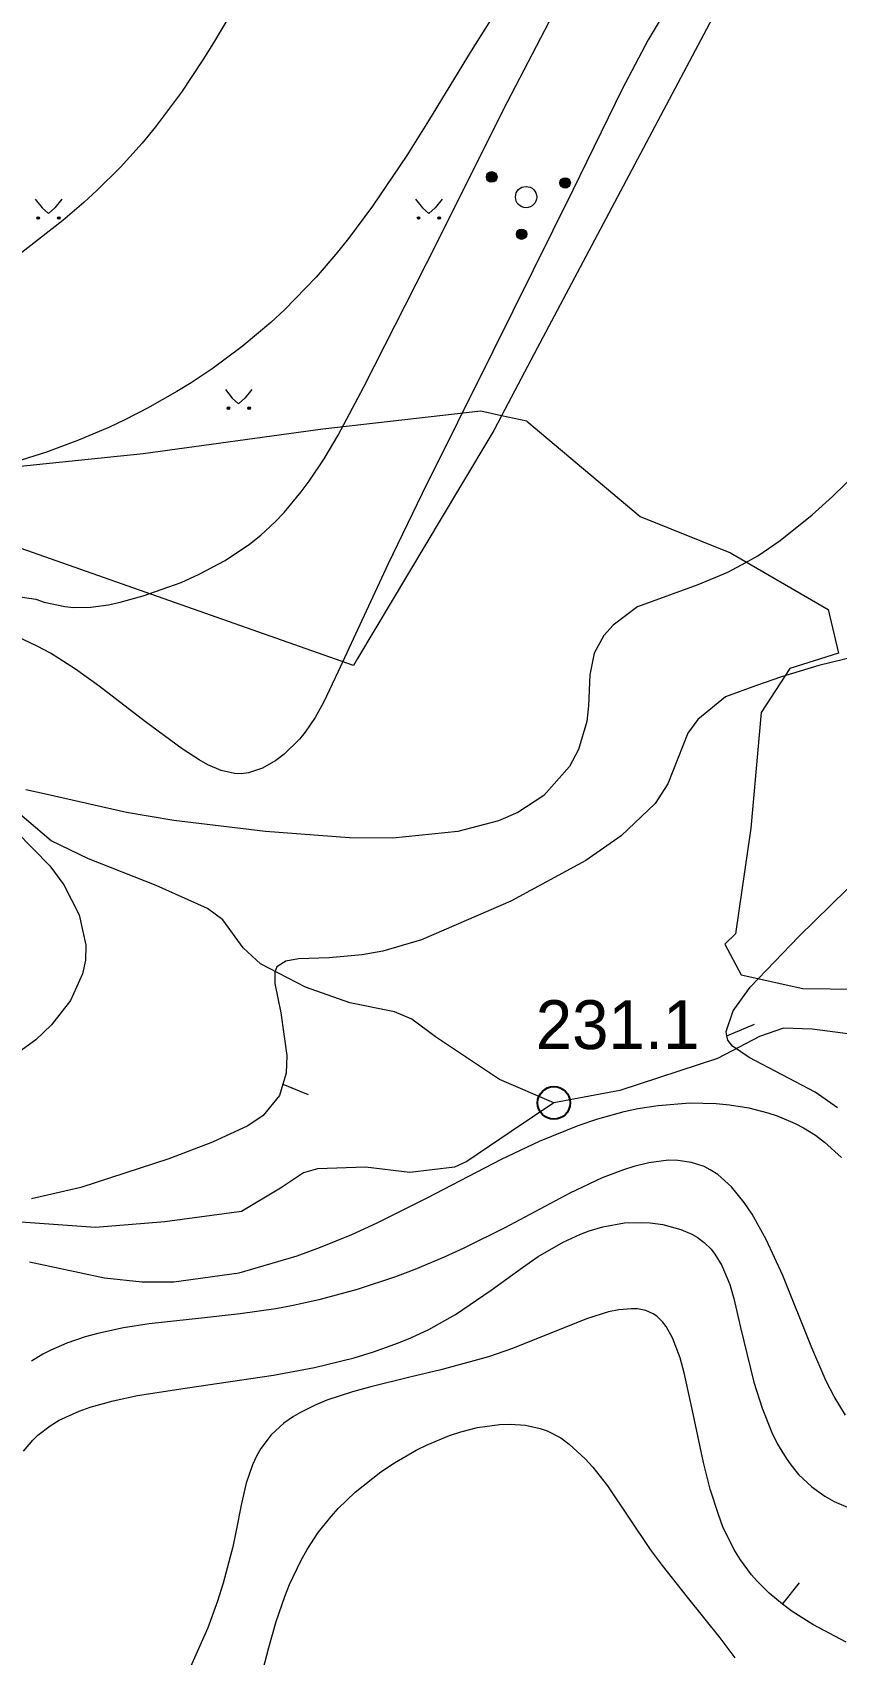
# Model space of a CAD drawing. Extents: x 1000 to 4000, y -5000 to -1000.
# Drawn here: x 1152.7 to 1211.9, y -4935.9 to -4816.6 of the extents above; entities that cross this region are included whole.
import ezdxf

# ---------------------------------------------------------------- set-up
doc = ezdxf.new("R2010")
doc.units = 0
doc.header["$MEASUREMENT"] = 0
for name, color, linetype in [('30', 7, 'CONTINUOUS'), ('СЛОЙ_11', 7, 'CONTINUOUS'), ('СЛОЙ_30', 7, 'CONTINUOUS'), ('СЛОЙ_34', 7, 'CONTINUOUS'), ('СЛОЙ_40', 7, 'CONTINUOUS'), ('СЛОЙ_41', 7, 'CONTINUOUS'), ('СЛОЙ_50', 7, 'CONTINUOUS')]:
    doc.layers.add(name, color=color, linetype=linetype)
doc.styles.add('STYLE-CHAR_FAST_FONT', font='CHAR_FAST_FONT.shx')

# ---------------------------------------------------------------- blocks, each defined once
blk = doc.blocks.new('*U100')
at = {"layer": 'СЛОЙ_41', "color": 3, "linetype": 'Continuous'}
for points in [[(-2.92, 1.42), (-2.93, 1.47), (-2.92, 1.54)], [(-2.9, 1.34), (-2.92, 1.56), (-2.9, 1.62)], [(-2.92, 1.39), (-2.92, 1.54), (-2.92, 1.56)], [(-2.92, 1.39), (-2.92, 1.56), (-2.9, 1.34)], [(-2.92, 1.42), (-2.92, 1.54), (-2.92, 1.39)], [(-2.89, 1.32), (-2.9, 1.62), (-2.89, 1.63)], [(-2.9, 1.34), (-2.9, 1.62), (-2.89, 1.32)], [(-2.86, 1.27), (-2.89, 1.63), (-2.86, 1.69)], [(-2.89, 1.32), (-2.89, 1.63), (-2.86, 1.27)], [(-2.85, 1.25), (-2.86, 1.69), (-2.85, 1.7)], [(-2.86, 1.27), (-2.86, 1.69), (-2.85, 1.25)], [(-2.82, 1.21), (-2.85, 1.7), (-2.82, 1.75)], [(-2.85, 1.25), (-2.85, 1.7), (-2.82, 1.21)], [(-2.8, 1.19), (-2.82, 1.75), (-2.8, 1.76)], [(-2.82, 1.21), (-2.82, 1.75), (-2.8, 1.19)], [(-2.76, 1.16), (-2.8, 1.76), (-2.76, 1.8)], [(-2.8, 1.19), (-2.8, 1.76), (-2.76, 1.16)], [(-2.74, 1.14), (-2.76, 1.8), (-2.74, 1.81)], [(-2.76, 1.16), (-2.76, 1.8), (-2.74, 1.14)], [(-2.69, 1.12), (-2.74, 1.81), (-2.69, 1.84)], [(-2.74, 1.14), (-2.74, 1.81), (-2.69, 1.12)], [(-2.69, 1.12), (-2.69, 1.84), (-2.67, 1.11)], [(-2.67, 1.11), (-2.69, 1.84), (-2.67, 1.84)], [(-2.62, 1.09), (-2.67, 1.84), (-2.62, 1.86)], [(-2.67, 1.11), (-2.67, 1.84), (-2.62, 1.09)], [(-2.62, 1.09), (-2.62, 1.86), (-2.6, 1.09)], [(-2.6, 1.09), (-2.62, 1.86), (-2.6, 1.86)], [(-2.54, 1.08), (-2.6, 1.86), (-2.54, 1.87)], [(-2.6, 1.09), (-2.6, 1.86), (-2.54, 1.08)], [(-2.54, 1.08), (-2.54, 1.87), (-2.52, 1.08)]]:
    blk.add_solid(points, dxfattribs=at)
at = {"layer": 'СЛОЙ_41', "color": 3, "linetype": 'Continuous', "extrusion": (0, 0, -1)}
for points in [[(2.52, 1.08), (2.54, 1.87), (2.52, 1.87)], [(2.52, 1.08), (2.52, 1.87), (2.46, 1.09)], [(2.46, 1.09), (2.52, 1.87), (2.46, 1.86)], [(2.46, 1.09), (2.46, 1.86), (2.45, 1.09)], [(2.45, 1.09), (2.46, 1.86), (2.45, 1.86)], [(2.45, 1.09), (2.45, 1.86), (2.39, 1.11)], [(2.39, 1.11), (2.45, 1.86), (2.39, 1.84)], [(2.39, 1.11), (2.39, 1.84), (2.37, 1.12)], [(2.37, 1.12), (2.39, 1.84), (2.37, 1.84)], [(2.37, 1.12), (2.37, 1.84), (2.32, 1.15)], [(2.32, 1.15), (2.37, 1.84), (2.32, 1.81)], [(2.32, 1.15), (2.32, 1.81), (2.31, 1.15)], [(2.31, 1.15), (2.32, 1.81), (2.31, 1.8)], [(2.31, 1.15), (2.31, 1.8), (2.26, 1.19)], [(2.26, 1.19), (2.31, 1.8), (2.26, 1.76)], [(2.26, 1.19), (2.26, 1.76), (2.25, 1.2)], [(2.25, 1.2), (2.26, 1.76), (2.25, 1.75)], [(2.25, 1.2), (2.25, 1.75), (2.21, 1.25)], [(2.21, 1.25), (2.25, 1.75), (2.21, 1.7)], [(2.21, 1.25), (2.21, 1.7), (2.2, 1.26)], [(2.2, 1.26), (2.21, 1.7), (2.2, 1.69)], [(2.2, 1.26), (2.2, 1.69), (2.17, 1.32)], [(2.17, 1.32), (2.2, 1.69), (2.17, 1.63)], [(2.17, 1.32), (2.17, 1.63), (2.16, 1.33)], [(2.16, 1.33), (2.17, 1.63), (2.16, 1.61)], [(2.16, 1.33), (2.16, 1.61), (2.15, 1.4)], [(2.15, 1.4), (2.16, 1.61), (2.15, 1.56)], [(2.15, 1.4), (2.15, 1.56), (2.14, 1.41)], [(2.14, 1.41), (2.15, 1.56), (2.14, 1.53)], [(2.14, 1.41), (2.14, 1.53), (2.14, 1.48)]]:
    blk.add_solid(points, dxfattribs=at)
blk = doc.blocks.new('*U101')
at = {"layer": 'СЛОЙ_41', "color": 3, "linetype": 'Continuous'}
for points in [[(2.55, 0.83), (2.52, 1.19), (2.55, 1.25)], [(2.56, 0.82), (2.55, 1.25), (2.56, 1.26)], [(2.55, 0.83), (2.55, 1.25), (2.56, 0.82)], [(2.6, 0.77), (2.56, 1.26), (2.6, 1.31)], [(2.56, 0.82), (2.56, 1.26), (2.6, 0.77)], [(2.61, 0.76), (2.6, 1.31), (2.61, 1.32)], [(2.6, 0.77), (2.6, 1.31), (2.61, 0.76)], [(2.65, 0.72), (2.61, 1.32), (2.65, 1.35)], [(2.61, 0.76), (2.61, 1.32), (2.65, 0.72)], [(2.67, 0.71), (2.65, 1.35), (2.67, 1.36)], [(2.65, 0.72), (2.65, 1.35), (2.67, 0.71)], [(2.72, 0.68), (2.67, 1.36), (2.72, 1.39)], [(2.67, 0.71), (2.67, 1.36), (2.72, 0.68)], [(2.74, 0.68), (2.72, 1.39), (2.74, 1.4)], [(2.72, 0.68), (2.72, 1.39), (2.74, 0.68)], [(2.79, 0.66), (2.74, 1.4), (2.79, 1.42)], [(2.74, 0.68), (2.74, 1.4), (2.79, 0.66)], [(2.79, 0.66), (2.79, 1.42), (2.81, 0.66)], [(2.81, 0.66), (2.79, 1.42), (2.81, 1.42)], [(2.81, 0.66), (2.81, 1.42), (2.87, 0.65)], [(2.87, 0.65), (2.81, 1.42), (2.87, 1.42)], [(2.87, 0.65), (2.87, 1.42), (2.88, 0.65)], [(2.5, 0.98), (2.49, 1.03), (2.5, 1.1)], [(2.52, 0.9), (2.5, 1.12), (2.52, 1.18)], [(2.5, 0.95), (2.5, 1.1), (2.5, 1.12)], [(2.5, 0.95), (2.5, 1.12), (2.52, 0.9)], [(2.5, 0.98), (2.5, 1.1), (2.5, 0.95)], [(2.52, 0.88), (2.52, 1.18), (2.52, 1.19)], [(2.52, 0.88), (2.52, 1.19), (2.55, 0.83)], [(2.52, 0.9), (2.52, 1.18), (2.52, 0.88)]]:
    blk.add_solid(points, dxfattribs=at)
at = {"layer": 'СЛОЙ_41', "color": 3, "linetype": 'Continuous', "extrusion": (0, 0, -1)}
for points in [[(-2.88, 0.65), (-2.87, 1.42), (-2.88, 1.42)], [(-2.88, 0.65), (-2.88, 1.42), (-2.94, 0.66)], [(-2.94, 0.66), (-2.88, 1.42), (-2.94, 1.42)], [(-2.94, 0.66), (-2.94, 1.42), (-2.96, 0.66)], [(-2.96, 0.66), (-2.94, 1.42), (-2.96, 1.41)], [(-2.96, 0.66), (-2.96, 1.41), (-3.02, 0.68)], [(-3.02, 0.68), (-2.96, 1.41), (-3.02, 1.4)], [(-3.02, 0.68), (-3.02, 1.4), (-3.03, 0.68)], [(-3.03, 0.68), (-3.02, 1.4), (-3.03, 1.39)], [(-3.03, 0.68), (-3.03, 1.39), (-3.08, 0.71)], [(-3.08, 0.71), (-3.03, 1.39), (-3.08, 1.36)], [(-3.08, 0.71), (-3.08, 1.36), (-3.1, 0.72)], [(-3.1, 0.72), (-3.08, 1.36), (-3.1, 1.35)], [(-3.1, 0.72), (-3.1, 1.35), (-3.14, 0.76)], [(-3.14, 0.76), (-3.1, 1.35), (-3.14, 1.32)], [(-3.14, 0.76), (-3.14, 1.32), (-3.16, 0.77)], [(-3.16, 0.77), (-3.14, 1.32), (-3.16, 1.3)], [(-3.16, 0.77), (-3.16, 1.3), (-3.19, 0.82)], [(-3.19, 0.82), (-3.16, 1.3), (-3.19, 1.26)], [(-3.19, 0.82), (-3.19, 1.26), (-3.2, 0.83)], [(-3.2, 0.83), (-3.19, 1.26), (-3.2, 1.24)], [(-3.2, 0.83), (-3.2, 1.24), (-3.23, 0.88)], [(-3.23, 0.88), (-3.2, 1.24), (-3.23, 1.19)], [(-3.23, 0.88), (-3.23, 1.19), (-3.24, 0.9)], [(-3.24, 0.9), (-3.23, 1.19), (-3.24, 1.17)], [(-3.24, 0.9), (-3.24, 1.17), (-3.25, 0.96)], [(-3.25, 0.96), (-3.24, 1.17), (-3.25, 1.12)], [(-3.25, 0.96), (-3.25, 1.12), (-3.26, 0.97)], [(-3.26, 0.97), (-3.25, 1.12), (-3.26, 1.09)], [(-3.26, 0.97), (-3.26, 1.09), (-3.26, 1.05)]]:
    blk.add_solid(points, dxfattribs=at)
blk = doc.blocks.new('*U102')
at = {"layer": 'СЛОЙ_41', "color": 3, "linetype": 'Continuous'}
for points in [[(-0.48, -3.08), (-0.53, -2.41), (-0.48, -2.39)], [(-0.46, -3.09), (-0.48, -2.39), (-0.46, -2.38)], [(-0.48, -3.08), (-0.48, -2.39), (-0.46, -3.09)], [(-0.41, -3.11), (-0.46, -2.38), (-0.41, -2.36)], [(-0.46, -3.09), (-0.46, -2.38), (-0.41, -3.11)], [(-0.41, -3.11), (-0.41, -2.36), (-0.39, -3.11)], [(-0.39, -3.11), (-0.41, -2.36), (-0.39, -2.36)], [(-0.33, -3.11), (-0.39, -2.36), (-0.33, -2.35)], [(-0.39, -3.11), (-0.39, -2.36), (-0.33, -3.11)], [(-0.33, -3.11), (-0.33, -2.35), (-0.31, -3.12)], [(-0.68, -2.87), (-0.7, -2.66), (-0.68, -2.6)], [(-0.7, -2.82), (-0.7, -2.67), (-0.7, -2.66)], [(-0.7, -2.82), (-0.7, -2.66), (-0.68, -2.87)], [(-0.7, -2.79), (-0.7, -2.74), (-0.7, -2.67)], [(-0.7, -2.79), (-0.7, -2.67), (-0.7, -2.82)], [(-0.67, -2.89), (-0.68, -2.6), (-0.67, -2.58)], [(-0.68, -2.87), (-0.68, -2.6), (-0.67, -2.89)], [(-0.64, -2.94), (-0.67, -2.58), (-0.64, -2.53)], [(-0.67, -2.89), (-0.67, -2.58), (-0.64, -2.94)], [(-0.6, -3), (-0.64, -2.52), (-0.6, -2.47)], [(-0.64, -2.95), (-0.64, -2.53), (-0.64, -2.52)], [(-0.64, -2.95), (-0.64, -2.52), (-0.6, -3)], [(-0.64, -2.94), (-0.64, -2.53), (-0.64, -2.95)], [(-0.59, -3.01), (-0.6, -2.47), (-0.59, -2.46)], [(-0.6, -3), (-0.6, -2.47), (-0.59, -3.01)], [(-0.54, -3.04), (-0.59, -2.46), (-0.54, -2.42)], [(-0.59, -3.01), (-0.59, -2.46), (-0.54, -3.04)], [(-0.53, -3.06), (-0.54, -2.42), (-0.53, -2.41)], [(-0.54, -3.04), (-0.54, -2.42), (-0.53, -3.06)], [(-0.53, -3.06), (-0.53, -2.41), (-0.48, -3.08)]]:
    blk.add_solid(points, dxfattribs=at)
at = {"layer": 'СЛОЙ_41', "color": 3, "linetype": 'Continuous', "extrusion": (0, 0, -1)}
for points in [[(0.31, -3.12), (0.33, -2.35), (0.31, -2.36)], [(0.31, -3.12), (0.31, -2.36), (0.26, -3.11)], [(0.26, -3.11), (0.31, -2.36), (0.26, -2.36)], [(0.26, -3.11), (0.26, -2.36), (0.24, -3.11)], [(0.24, -3.11), (0.26, -2.36), (0.24, -2.36)], [(0.24, -3.11), (0.24, -2.36), (0.19, -3.09)], [(0.19, -3.09), (0.24, -2.36), (0.19, -2.38)], [(0.19, -3.09), (0.19, -2.38), (0.17, -3.08)], [(0.17, -3.08), (0.19, -2.38), (0.17, -2.39)], [(0.17, -3.08), (0.17, -2.39), (0.12, -3.05)], [(0.12, -3.05), (0.17, -2.39), (0.12, -2.41)], [(0.12, -3.05), (0.12, -2.41), (0.1, -3.05)], [(0.1, -3.05), (0.12, -2.41), (0.1, -2.42)], [(0.1, -3.05), (0.1, -2.42), (0.06, -3.01)], [(0.06, -3.01), (0.1, -2.42), (0.06, -2.46)], [(0.06, -3.01), (0.06, -2.46), (0.05, -3)], [(0.05, -3), (0.06, -2.46), (0.05, -2.47)], [(0.05, -3), (0.05, -2.47), (0.01, -2.95)], [(0.01, -2.95), (0.05, -2.47), (0.01, -2.52)], [(0.01, -2.95), (0.01, -2.52), (0, -2.94)], [(0, -2.94), (0.01, -2.52), (0, -2.53)], [(0, -2.94), (0, -2.53), (-0.03, -2.89)], [(-0.03, -2.89), (0, -2.53), (-0.03, -2.58)], [(-0.03, -2.89), (-0.03, -2.58), (-0.03, -2.87)], [(-0.03, -2.87), (-0.03, -2.58), (-0.03, -2.6)], [(-0.03, -2.87), (-0.03, -2.6), (-0.05, -2.81)], [(-0.05, -2.81), (-0.03, -2.6), (-0.05, -2.65)], [(-0.05, -2.81), (-0.05, -2.65), (-0.05, -2.8)], [(-0.05, -2.8), (-0.05, -2.65), (-0.05, -2.68)], [(-0.05, -2.8), (-0.05, -2.68), (-0.06, -2.73)]]:
    blk.add_solid(points, dxfattribs=at)
blk = doc.blocks.new('213')
at = {"layer": '30', "color": 4, "linetype": 'Continuous'}
blk.add_circle((0, 0), 1.2, dxfattribs=at)

msp = doc.modelspace()

# ---------------------------------------------------------------- linework, layer by layer
at = {"layer": 'СЛОЙ_11', "color": 253, "linetype": 'Continuous', "lineweight": 0}
for points in [[(1211.23, -4799.58), (1189.68, -4840.23)], [(1189.68, -4840.23), (1187.28, -4844.78)], [(1187.28, -4844.78), (1186.7, -4845.86), (1184.18, -4850.09)], [(1176.68, -4862.65), (1176.38, -4863.15), (1140.96, -4850.69)], [(1184.18, -4850.09), (1176.68, -4862.65)]]:
    msp.add_lwpolyline(points, dxfattribs=at)
at = {"layer": 'СЛОЙ_30', "color": 253, "linetype": 'Continuous', "lineweight": 0}
for points in [[(1191.13, -4895.35), (1187.12, -4893.63), (1182.41, -4890.48), (1180.66, -4889.18), (1179.39, -4888.65), (1176.12, -4887.99), (1172.85, -4886.82), (1169.53, -4885.12), (1168.26, -4883.93), (1166.75, -4881.87), (1165.64, -4881.05), (1161.85, -4879.35), (1156.87, -4877.38), (1154.12, -4876.07), (1149.8, -4872.4)], [(1216.36, -4891.02), (1215.01, -4890.57), (1210.14, -4889.93), (1208.03, -4889.85), (1206.25, -4890.45), (1203.18, -4892.08), (1195.98, -4894.44), (1191.13, -4895.35)], [(1191.13, -4895.35), (1187.99, -4897.45), (1184.71, -4899.67), (1183.8, -4900.07), (1180.53, -4900.46), (1177.25, -4900.07), (1173.72, -4900.2), (1172.7, -4900.49), (1171.01, -4901.62), (1168.13, -4903.33), (1162.5, -4904.11), (1157.39, -4904.51), (1149.8, -4903.98), (1118.56, -4904.92)]]:
    msp.add_lwpolyline(points, dxfattribs=at)
at = {"layer": 'СЛОЙ_40', "color": 253, "linetype": 'Continuous', "lineweight": 0}
for points in [[(1187.28, -4844.78), (1185.76, -4844.44), (1174.12, -4845.78), (1160.9, -4847.58), (1149.92, -4848.7), (1140.96, -4850.69)], [(1189.14, -4845.19), (1187.28, -4844.78)], [(1189.14, -4845.19), (1197.48, -4852.2), (1204.12, -4854.86), (1211.32, -4859.03), (1212.08, -4862.25), (1208.48, -4863.39), (1206.39, -4866.61), (1205.63, -4875.14), (1204.5, -4882.91), (1203.7, -4883.67), (1204.9, -4885.91), (1209.46, -4886.94), (1217.55, -4887.03), (1217.55, -4890.04), (1216.36, -4891.02)]]:
    msp.add_lwpolyline(points, dxfattribs=at)
at = {"layer": 'СЛОЙ_41', "color": 253, "linetype": 'Continuous', "lineweight": 0}
for p, q in [((1152.95, -4828.84), (1153.46, -4829.49)), ((1153.46, -4829.49), (1153.92, -4829.9)), ((1154.39, -4829.49), (1153.92, -4829.9)), ((1154.9, -4828.84), (1154.39, -4829.49)), ((1180.95, -4828.84), (1181.46, -4829.49)), ((1181.46, -4829.49), (1181.92, -4829.9)), ((1182.39, -4829.49), (1181.92, -4829.9)), ((1182.9, -4828.84), (1182.39, -4829.49)), ((1166.95, -4842.84), (1167.46, -4843.49)), ((1167.46, -4843.49), (1167.92, -4843.9)), ((1168.39, -4843.49), (1167.92, -4843.9)), ((1168.9, -4842.84), (1168.39, -4843.49))]:
    msp.add_line(p, q, dxfattribs=at)
for centre, radius in [((1186.55, -4827.21), 0.394), ((1189.08, -4828.69), 0.78), ((1191.95, -4827.65), 0.387), ((1153.17, -4830.23), 0.0976), ((1154.69, -4830.23), 0.0976), ((1181.17, -4830.23), 0.0976), ((1182.69, -4830.23), 0.0976), ((1188.75, -4831.42), 0.381), ((1167.17, -4844.23), 0.0976), ((1168.69, -4844.23), 0.0976)]:
    msp.add_circle(centre, radius, dxfattribs=at)
for points in [[(1153.08, -4830.26), (1153.07, -4830.21), (1153.08, -4830.19)], [(1153.07, -4830.25), (1153.07, -4830.23), (1153.07, -4830.21)], [(1153.07, -4830.25), (1153.07, -4830.21), (1153.08, -4830.26)], [(1153.09, -4830.28), (1153.08, -4830.19), (1153.09, -4830.17)], [(1153.08, -4830.26), (1153.08, -4830.19), (1153.09, -4830.28)], [(1153.1, -4830.3), (1153.09, -4830.17), (1153.1, -4830.16)], [(1153.09, -4830.28), (1153.09, -4830.17), (1153.1, -4830.3)], [(1153.11, -4830.31), (1153.1, -4830.16), (1153.11, -4830.14)], [(1153.1, -4830.3), (1153.1, -4830.16), (1153.11, -4830.31)], [(1153.11, -4830.31), (1153.11, -4830.14), (1153.13, -4830.32)], [(1153.13, -4830.32), (1153.11, -4830.14), (1153.13, -4830.14)], [(1153.15, -4830.32), (1153.13, -4830.14), (1153.15, -4830.13)], [(1153.13, -4830.32), (1153.13, -4830.14), (1153.15, -4830.32)], [(1153.15, -4830.32), (1153.15, -4830.13), (1153.17, -4830.32)], [(1153.17, -4830.32), (1153.15, -4830.13), (1153.17, -4830.13)], [(1154.6, -4830.26), (1154.59, -4830.21), (1154.6, -4830.19)], [(1154.59, -4830.25), (1154.59, -4830.23), (1154.59, -4830.21)], [(1154.59, -4830.25), (1154.59, -4830.21), (1154.6, -4830.26)], [(1154.61, -4830.28), (1154.6, -4830.19), (1154.61, -4830.17)], [(1154.6, -4830.26), (1154.6, -4830.19), (1154.61, -4830.28)], [(1154.62, -4830.3), (1154.61, -4830.17), (1154.62, -4830.16)], [(1154.61, -4830.28), (1154.61, -4830.17), (1154.62, -4830.3)], [(1154.63, -4830.31), (1154.62, -4830.16), (1154.63, -4830.14)], [(1154.62, -4830.3), (1154.62, -4830.16), (1154.63, -4830.31)], [(1154.63, -4830.31), (1154.63, -4830.14), (1154.65, -4830.32)], [(1154.65, -4830.32), (1154.63, -4830.14), (1154.65, -4830.14)], [(1154.67, -4830.32), (1154.65, -4830.14), (1154.67, -4830.13)], [(1154.65, -4830.32), (1154.65, -4830.14), (1154.67, -4830.32)], [(1154.67, -4830.32), (1154.67, -4830.13), (1154.69, -4830.32)], [(1154.69, -4830.32), (1154.67, -4830.13), (1154.69, -4830.13)], [(1181.08, -4830.26), (1181.07, -4830.21), (1181.08, -4830.19)], [(1181.07, -4830.25), (1181.07, -4830.23), (1181.07, -4830.21)], [(1181.07, -4830.25), (1181.07, -4830.21), (1181.08, -4830.26)], [(1181.09, -4830.28), (1181.08, -4830.19), (1181.09, -4830.17)], [(1181.08, -4830.26), (1181.08, -4830.19), (1181.09, -4830.28)], [(1181.1, -4830.3), (1181.09, -4830.17), (1181.1, -4830.16)], [(1181.09, -4830.28), (1181.09, -4830.17), (1181.1, -4830.3)], [(1181.11, -4830.31), (1181.1, -4830.16), (1181.11, -4830.14)], [(1181.1, -4830.3), (1181.1, -4830.16), (1181.11, -4830.31)], [(1181.11, -4830.31), (1181.11, -4830.14), (1181.13, -4830.32)], [(1181.13, -4830.32), (1181.11, -4830.14), (1181.13, -4830.14)], [(1181.15, -4830.32), (1181.13, -4830.14), (1181.15, -4830.13)], [(1181.13, -4830.32), (1181.13, -4830.14), (1181.15, -4830.32)], [(1181.15, -4830.32), (1181.15, -4830.13), (1181.17, -4830.32)], [(1181.17, -4830.32), (1181.15, -4830.13), (1181.17, -4830.13)], [(1182.6, -4830.26), (1182.59, -4830.21), (1182.6, -4830.19)], [(1182.59, -4830.25), (1182.59, -4830.23), (1182.59, -4830.21)], [(1182.59, -4830.25), (1182.59, -4830.21), (1182.6, -4830.26)], [(1182.61, -4830.28), (1182.6, -4830.19), (1182.61, -4830.17)], [(1182.6, -4830.26), (1182.6, -4830.19), (1182.61, -4830.28)], [(1182.62, -4830.3), (1182.61, -4830.17), (1182.62, -4830.16)], [(1182.61, -4830.28), (1182.61, -4830.17), (1182.62, -4830.3)], [(1182.63, -4830.31), (1182.62, -4830.16), (1182.63, -4830.14)], [(1182.62, -4830.3), (1182.62, -4830.16), (1182.63, -4830.31)], [(1182.63, -4830.31), (1182.63, -4830.14), (1182.65, -4830.32)], [(1182.65, -4830.32), (1182.63, -4830.14), (1182.65, -4830.14)], [(1182.67, -4830.32), (1182.65, -4830.14), (1182.67, -4830.13)], [(1182.65, -4830.32), (1182.65, -4830.14), (1182.67, -4830.32)], [(1182.67, -4830.32), (1182.67, -4830.13), (1182.69, -4830.32)], [(1182.69, -4830.32), (1182.67, -4830.13), (1182.69, -4830.13)], [(1167.08, -4844.26), (1167.07, -4844.21), (1167.08, -4844.19)], [(1167.07, -4844.25), (1167.07, -4844.23), (1167.07, -4844.21)], [(1167.07, -4844.25), (1167.07, -4844.21), (1167.08, -4844.26)], [(1167.09, -4844.28), (1167.08, -4844.19), (1167.09, -4844.17)], [(1167.08, -4844.26), (1167.08, -4844.19), (1167.09, -4844.28)], [(1167.1, -4844.3), (1167.09, -4844.17), (1167.1, -4844.16)], [(1167.09, -4844.28), (1167.09, -4844.17), (1167.1, -4844.3)], [(1167.11, -4844.31), (1167.1, -4844.16), (1167.11, -4844.14)], [(1167.1, -4844.3), (1167.1, -4844.16), (1167.11, -4844.31)], [(1167.11, -4844.31), (1167.11, -4844.14), (1167.13, -4844.32)], [(1167.13, -4844.32), (1167.11, -4844.14), (1167.13, -4844.14)], [(1167.15, -4844.32), (1167.13, -4844.14), (1167.15, -4844.13)], [(1167.13, -4844.32), (1167.13, -4844.14), (1167.15, -4844.32)], [(1167.15, -4844.32), (1167.15, -4844.13), (1167.17, -4844.32)], [(1167.17, -4844.32), (1167.15, -4844.13), (1167.17, -4844.13)], [(1168.6, -4844.26), (1168.59, -4844.21), (1168.6, -4844.19)], [(1168.59, -4844.25), (1168.59, -4844.23), (1168.59, -4844.21)], [(1168.59, -4844.25), (1168.59, -4844.21), (1168.6, -4844.26)], [(1168.61, -4844.28), (1168.6, -4844.19), (1168.61, -4844.17)], [(1168.6, -4844.26), (1168.6, -4844.19), (1168.61, -4844.28)], [(1168.62, -4844.3), (1168.61, -4844.17), (1168.62, -4844.16)], [(1168.61, -4844.28), (1168.61, -4844.17), (1168.62, -4844.3)], [(1168.63, -4844.31), (1168.62, -4844.16), (1168.63, -4844.14)], [(1168.62, -4844.3), (1168.62, -4844.16), (1168.63, -4844.31)], [(1168.63, -4844.31), (1168.63, -4844.14), (1168.65, -4844.32)], [(1168.65, -4844.32), (1168.63, -4844.14), (1168.65, -4844.14)], [(1168.67, -4844.32), (1168.65, -4844.14), (1168.67, -4844.13)], [(1168.65, -4844.32), (1168.65, -4844.14), (1168.67, -4844.32)], [(1168.67, -4844.32), (1168.67, -4844.13), (1168.69, -4844.32)], [(1168.69, -4844.32), (1168.67, -4844.13), (1168.69, -4844.13)]]:
    msp.add_solid(points, dxfattribs=at)
at = {"layer": 'СЛОЙ_41', "color": 253, "linetype": 'Continuous', "lineweight": 0, "extrusion": (0, 0, -1)}
for points in [[(-1153.17, -4830.32), (-1153.17, -4830.13), (-1153.19, -4830.32)], [(-1153.19, -4830.32), (-1153.17, -4830.13), (-1153.19, -4830.13)], [(-1153.19, -4830.32), (-1153.19, -4830.13), (-1153.2, -4830.32)], [(-1153.2, -4830.32), (-1153.19, -4830.13), (-1153.2, -4830.14)], [(-1153.2, -4830.32), (-1153.2, -4830.14), (-1153.22, -4830.31)], [(-1153.22, -4830.31), (-1153.2, -4830.14), (-1153.22, -4830.14)], [(-1153.22, -4830.31), (-1153.22, -4830.14), (-1153.24, -4830.3)], [(-1153.24, -4830.3), (-1153.22, -4830.14), (-1153.24, -4830.16)], [(-1153.24, -4830.3), (-1153.24, -4830.16), (-1153.25, -4830.28)], [(-1153.25, -4830.28), (-1153.24, -4830.16), (-1153.25, -4830.17)], [(-1153.25, -4830.28), (-1153.25, -4830.17), (-1153.26, -4830.26)], [(-1153.26, -4830.26), (-1153.25, -4830.17), (-1153.26, -4830.19)], [(-1153.26, -4830.26), (-1153.26, -4830.19), (-1153.26, -4830.25)], [(-1153.26, -4830.25), (-1153.26, -4830.19), (-1153.26, -4830.21)], [(-1153.26, -4830.25), (-1153.26, -4830.21), (-1153.27, -4830.23)], [(-1154.69, -4830.32), (-1154.69, -4830.13), (-1154.71, -4830.32)], [(-1154.71, -4830.32), (-1154.69, -4830.13), (-1154.71, -4830.13)], [(-1154.71, -4830.32), (-1154.71, -4830.13), (-1154.73, -4830.32)], [(-1154.73, -4830.32), (-1154.71, -4830.13), (-1154.73, -4830.14)], [(-1154.73, -4830.32), (-1154.73, -4830.14), (-1154.74, -4830.31)], [(-1154.74, -4830.31), (-1154.73, -4830.14), (-1154.74, -4830.14)], [(-1154.74, -4830.31), (-1154.74, -4830.14), (-1154.76, -4830.3)], [(-1154.76, -4830.3), (-1154.74, -4830.14), (-1154.76, -4830.16)], [(-1154.76, -4830.3), (-1154.76, -4830.16), (-1154.77, -4830.28)], [(-1154.77, -4830.28), (-1154.76, -4830.16), (-1154.77, -4830.17)], [(-1154.77, -4830.28), (-1154.77, -4830.17), (-1154.78, -4830.26)], [(-1154.78, -4830.26), (-1154.77, -4830.17), (-1154.78, -4830.19)], [(-1154.78, -4830.26), (-1154.78, -4830.19), (-1154.78, -4830.25)], [(-1154.78, -4830.25), (-1154.78, -4830.19), (-1154.78, -4830.21)], [(-1154.78, -4830.25), (-1154.78, -4830.21), (-1154.79, -4830.23)], [(-1181.17, -4830.32), (-1181.17, -4830.13), (-1181.19, -4830.32)], [(-1181.19, -4830.32), (-1181.17, -4830.13), (-1181.19, -4830.13)], [(-1181.19, -4830.32), (-1181.19, -4830.13), (-1181.2, -4830.32)], [(-1181.2, -4830.32), (-1181.19, -4830.13), (-1181.2, -4830.14)], [(-1181.2, -4830.32), (-1181.2, -4830.14), (-1181.22, -4830.31)], [(-1181.22, -4830.31), (-1181.2, -4830.14), (-1181.22, -4830.14)], [(-1181.22, -4830.31), (-1181.22, -4830.14), (-1181.24, -4830.3)], [(-1181.24, -4830.3), (-1181.22, -4830.14), (-1181.24, -4830.16)], [(-1181.24, -4830.3), (-1181.24, -4830.16), (-1181.25, -4830.28)], [(-1181.25, -4830.28), (-1181.24, -4830.16), (-1181.25, -4830.17)], [(-1181.25, -4830.28), (-1181.25, -4830.17), (-1181.26, -4830.26)], [(-1181.26, -4830.26), (-1181.25, -4830.17), (-1181.26, -4830.19)], [(-1181.26, -4830.26), (-1181.26, -4830.19), (-1181.26, -4830.25)], [(-1181.26, -4830.25), (-1181.26, -4830.19), (-1181.26, -4830.21)], [(-1181.26, -4830.25), (-1181.26, -4830.21), (-1181.27, -4830.23)], [(-1182.69, -4830.32), (-1182.69, -4830.13), (-1182.71, -4830.32)], [(-1182.71, -4830.32), (-1182.69, -4830.13), (-1182.71, -4830.13)], [(-1182.71, -4830.32), (-1182.71, -4830.13), (-1182.73, -4830.32)], [(-1182.73, -4830.32), (-1182.71, -4830.13), (-1182.73, -4830.14)], [(-1182.73, -4830.32), (-1182.73, -4830.14), (-1182.74, -4830.31)], [(-1182.74, -4830.31), (-1182.73, -4830.14), (-1182.74, -4830.14)], [(-1182.74, -4830.31), (-1182.74, -4830.14), (-1182.76, -4830.3)], [(-1182.76, -4830.3), (-1182.74, -4830.14), (-1182.76, -4830.16)], [(-1182.76, -4830.3), (-1182.76, -4830.16), (-1182.77, -4830.28)], [(-1182.77, -4830.28), (-1182.76, -4830.16), (-1182.77, -4830.17)], [(-1182.77, -4830.28), (-1182.77, -4830.17), (-1182.78, -4830.26)], [(-1182.78, -4830.26), (-1182.77, -4830.17), (-1182.78, -4830.19)], [(-1182.78, -4830.26), (-1182.78, -4830.19), (-1182.78, -4830.25)], [(-1182.78, -4830.25), (-1182.78, -4830.19), (-1182.78, -4830.21)], [(-1182.78, -4830.25), (-1182.78, -4830.21), (-1182.79, -4830.23)], [(-1167.17, -4844.32), (-1167.17, -4844.13), (-1167.19, -4844.32)], [(-1167.19, -4844.32), (-1167.17, -4844.13), (-1167.19, -4844.13)], [(-1167.19, -4844.32), (-1167.19, -4844.13), (-1167.2, -4844.32)], [(-1167.2, -4844.32), (-1167.19, -4844.13), (-1167.2, -4844.14)], [(-1167.2, -4844.32), (-1167.2, -4844.14), (-1167.22, -4844.31)], [(-1167.22, -4844.31), (-1167.2, -4844.14), (-1167.22, -4844.14)], [(-1167.22, -4844.31), (-1167.22, -4844.14), (-1167.24, -4844.3)], [(-1167.24, -4844.3), (-1167.22, -4844.14), (-1167.24, -4844.16)], [(-1167.24, -4844.3), (-1167.24, -4844.16), (-1167.25, -4844.28)], [(-1167.25, -4844.28), (-1167.24, -4844.16), (-1167.25, -4844.17)], [(-1167.25, -4844.28), (-1167.25, -4844.17), (-1167.26, -4844.26)], [(-1167.26, -4844.26), (-1167.25, -4844.17), (-1167.26, -4844.19)], [(-1167.26, -4844.26), (-1167.26, -4844.19), (-1167.26, -4844.25)], [(-1167.26, -4844.25), (-1167.26, -4844.19), (-1167.26, -4844.21)], [(-1167.26, -4844.25), (-1167.26, -4844.21), (-1167.27, -4844.23)], [(-1168.69, -4844.32), (-1168.69, -4844.13), (-1168.71, -4844.32)], [(-1168.71, -4844.32), (-1168.69, -4844.13), (-1168.71, -4844.13)], [(-1168.71, -4844.32), (-1168.71, -4844.13), (-1168.73, -4844.32)], [(-1168.73, -4844.32), (-1168.71, -4844.13), (-1168.73, -4844.14)], [(-1168.73, -4844.32), (-1168.73, -4844.14), (-1168.74, -4844.31)], [(-1168.74, -4844.31), (-1168.73, -4844.14), (-1168.74, -4844.14)], [(-1168.74, -4844.31), (-1168.74, -4844.14), (-1168.76, -4844.3)], [(-1168.76, -4844.3), (-1168.74, -4844.14), (-1168.76, -4844.16)], [(-1168.76, -4844.3), (-1168.76, -4844.16), (-1168.77, -4844.28)], [(-1168.77, -4844.28), (-1168.76, -4844.16), (-1168.77, -4844.17)], [(-1168.77, -4844.28), (-1168.77, -4844.17), (-1168.78, -4844.26)], [(-1168.78, -4844.26), (-1168.77, -4844.17), (-1168.78, -4844.19)], [(-1168.78, -4844.26), (-1168.78, -4844.19), (-1168.78, -4844.25)], [(-1168.78, -4844.25), (-1168.78, -4844.19), (-1168.78, -4844.21)], [(-1168.78, -4844.25), (-1168.78, -4844.21), (-1168.79, -4844.23)]]:
    msp.add_solid(points, dxfattribs=at)
at = {"layer": 'СЛОЙ_50', "color": 253, "linetype": 'Continuous', "lineweight": 0}
msp.add_line((1207.96, -4932.24), (1209.2, -4930.67), dxfattribs=at)
for points in [[(1188.64, -4812.19), (1185.04, -4817.93), (1181.9, -4823.09), (1180.3, -4825.63), (1177.78, -4829.35), (1176, -4831.74), (1175.07, -4832.9), (1173.62, -4834.58), (1171.29, -4836.99), (1170.29, -4837.92), (1168.19, -4839.68), (1165.97, -4841.32), (1164.43, -4842.35), (1163.38, -4843), (1161.22, -4844.22), (1159.56, -4845.07), (1158.43, -4845.61), (1156.13, -4846.59), (1153.78, -4847.47), (1150.59, -4848.46)], [(1200.14, -4813.6), (1198.06, -4817.11), (1196.14, -4820.74), (1192.52, -4828.17), (1186.64, -4840.06), (1181.43, -4850.5), (1178.9, -4855.72), (1175.25, -4863.59), (1174.18, -4865.88), (1173.55, -4866.99), (1172.82, -4868.06), (1172.4, -4868.58), (1171.28, -4869.68), (1170.66, -4870.16), (1169.68, -4870.72), (1168.64, -4871.06), (1168.12, -4871.12), (1167.63, -4871.1), (1166.64, -4870.88), (1165.66, -4870.46), (1165.01, -4870.11), (1163.77, -4869.29), (1161.06, -4867.3), (1157.67, -4864.67), (1155.92, -4863.43), (1154.07, -4862.26), (1153.1, -4861.73), (1151.61, -4861.02)], [(1197.3, -4858.81), (1201.75, -4857.19), (1203.93, -4856.28), (1205.26, -4855.59), (1206.13, -4855.08), (1207.78, -4853.96), (1210.13, -4852.08), (1211.63, -4850.72), (1214.54, -4847.88), (1221.46, -4840.9), (1224.86, -4837.36), (1229.81, -4831.96), (1232.98, -4828.27), (1234.51, -4826.4), (1236.74, -4823.56), (1239.56, -4819.68), (1240.89, -4817.71), (1242.81, -4814.69)], [(1167.23, -4815.39), (1166.07, -4817.35), (1165.29, -4818.6), (1163.71, -4820.97), (1161.81, -4823.52), (1160.82, -4824.72), (1159.23, -4826.48), (1157.48, -4828.21), (1156.53, -4829.08), (1154.98, -4830.41), (1151.4, -4833.22)], [(1152.99, -4858.28), (1153.61, -4858.49), (1155.13, -4858.83), (1155.77, -4858.88), (1157.05, -4858.86), (1158.34, -4858.69), (1159.2, -4858.51), (1160.91, -4858.03), (1163.69, -4857.04), (1165.03, -4856.45), (1166.94, -4855.43), (1168.72, -4854.24), (1169.55, -4853.58), (1170.62, -4852.59), (1171.28, -4851.89), (1172.53, -4850.39), (1173.12, -4849.59), (1174.22, -4847.94), (1175.24, -4846.21), (1177.15, -4842.65), (1181.74, -4833.58), (1187.71, -4821.67), (1190.79, -4815.79)], [(1148.01, -4857.54), (1152.99, -4858.28)], [(1197.3, -4858.81), (1195.5, -4860.18), (1194.8, -4860.96), (1194.08, -4862.26), (1193.77, -4863.84), (1193.67, -4866.12), (1193.56, -4867.27), (1192.94, -4869.34), (1192.27, -4870.6), (1190.39, -4872.73), (1188.48, -4873.97), (1187.06, -4874.58), (1184.06, -4875.37), (1179.27, -4875.86), (1176.08, -4875.85), (1169.9, -4875.37), (1163.15, -4874.56), (1159.66, -4873.97), (1153.83, -4872.64), (1152.27, -4872.3)], [(1214.36, -4862.26), (1210.62, -4863.17), (1207.89, -4864), (1206.04, -4864.62), (1203.75, -4865.46)], [(1203.75, -4865.46), (1201.72, -4867.13), (1200.98, -4868.15), (1199.51, -4871.87), (1198.59, -4873.31), (1196.08, -4875.7), (1193.48, -4877.5), (1187.95, -4880.5), (1181.39, -4883.34), (1178.53, -4884.18), (1177.02, -4884.46), (1174.58, -4884.67), (1172.34, -4884.74), (1171.41, -4884.91), (1170.74, -4885.34), (1170.58, -4885.73), (1170.59, -4886.57), (1171.03, -4888.73), (1171.48, -4891.86), (1171.42, -4893.16), (1171.18, -4893.97), (1170.94, -4894.79), (1169.72, -4896.27), (1168.6, -4897.03), (1166.01, -4898.24), (1162.79, -4899.46), (1156.31, -4901.57), (1152.69, -4902.4)], [(1151.55, -4875.37), (1154.03, -4877.91), (1155.05, -4879.31), (1156.18, -4881.5), (1156.68, -4883.73), (1156.65, -4884.85), (1156.44, -4885.86), (1155.54, -4887.8), (1154.14, -4889.61), (1153, -4890.71), (1150.4, -4892.59)], [(1212, -4895.72), (1210.35, -4894.56), (1205.51, -4892.01), (1204.26, -4891.17), (1203.93, -4890.72), (1203.86, -4890.4), (1203.8, -4890.09), (1204.31, -4888.58), (1205.57, -4886.83), (1209.15, -4883.1), (1215.05, -4877.33)], [(1203.86, -4890.4), (1205.89, -4889.55)], [(1171.18, -4893.97), (1173.03, -4894.74)], [(1172.23, -4906.61), (1173.94, -4905.97), (1176.25, -4905.02), (1178.11, -4904.16), (1181.79, -4902.32), (1187.27, -4899.48), (1190.06, -4898.16), (1192.91, -4897.01), (1194.35, -4896.52), (1196.31, -4895.99), (1197.31, -4895.77), (1198.81, -4895.53), (1201.12, -4895.35), (1203.06, -4895.39), (1204.04, -4895.49), (1205.48, -4895.72), (1206.88, -4896.08), (1207.57, -4896.3), (1208.88, -4896.85), (1209.5, -4897.17), (1210.39, -4897.73), (1211.05, -4898.23), (1212.29, -4899.36)], [(1212.59, -4918.32), (1211.75, -4916.95), (1211.17, -4915.82), (1210.1, -4913.36), (1207.97, -4908.05), (1206.76, -4905.41), (1205.71, -4903.53), (1205.14, -4902.67), (1204.2, -4901.53), (1203.19, -4900.61), (1202.64, -4900.26), (1202.19, -4900.03), (1201.25, -4899.72), (1200.25, -4899.58), (1199.56, -4899.57), (1198.12, -4899.75), (1197, -4900.02), (1196.24, -4900.27), (1194.69, -4900.87), (1192.3, -4902), (1187.51, -4904.54), (1184.51, -4906.03), (1183.05, -4906.7), (1180.89, -4907.6), (1179.47, -4908.14), (1176.65, -4909.08), (1173.83, -4909.84), (1171.93, -4910.25), (1170.65, -4910.49), (1168.04, -4910.88), (1165.19, -4911.19), (1161.34, -4911.61), (1159.44, -4911.91), (1157.56, -4912.32), (1156.64, -4912.57), (1155.29, -4913.02), (1154.09, -4913.53), (1153.51, -4913.83), (1152.68, -4914.35)], [(1152.08, -4920.98), (1152.77, -4920.17), (1153.15, -4919.79), (1154.05, -4919.1), (1154.72, -4918.7), (1156.19, -4918.02), (1156.99, -4917.73), (1158.68, -4917.26), (1160.47, -4916.88), (1164.16, -4916.31), (1170.49, -4915.38), (1173.51, -4914.81), (1176.43, -4914.1), (1177.84, -4913.67), (1179.69, -4913.01), (1180.6, -4912.64), (1181.93, -4912.01), (1183.88, -4910.92), (1186.5, -4909.13), (1188.81, -4907.45), (1189.98, -4906.66), (1191.81, -4905.59), (1193.08, -4905.01), (1193.73, -4904.76), (1194.74, -4904.46), (1196.32, -4904.18), (1197.58, -4904.14), (1198.21, -4904.17), (1199.15, -4904.29), (1200.48, -4904.65), (1201.29, -4905.01), (1201.67, -4905.23), (1202.18, -4905.61), (1202.69, -4906.11), (1202.98, -4906.48), (1203.49, -4907.31), (1204.07, -4908.71), (1204.37, -4909.73), (1204.87, -4911.87), (1205.85, -4915.9), (1206.45, -4917.82), (1207.17, -4919.61), (1207.59, -4920.45), (1208.22, -4921.5), (1208.57, -4921.99), (1209.14, -4922.68), (1210.1, -4923.6), (1211.06, -4924.28), (1211.76, -4924.67), (1213.26, -4925.31)], [(1152.52, -4907.05), (1158.06, -4908.23), (1160.82, -4908.52), (1163.15, -4908.51), (1167.97, -4907.84), (1172.23, -4906.61)], [(1200.42, -4914.11), (1199.86, -4912.63), (1199.4, -4911.81), (1199.14, -4911.47), (1198.7, -4911.05), (1198.44, -4910.88), (1197.89, -4910.63), (1197.28, -4910.51), (1196.85, -4910.49), (1195.91, -4910.57), (1195.15, -4910.73), (1193.53, -4911.24), (1188.08, -4913.42), (1186.31, -4914.03), (1182.8, -4915), (1180.53, -4915.54), (1177.66, -4916.23), (1176.31, -4916.6), (1174.42, -4917.22), (1173.55, -4917.58), (1172.47, -4918.12), (1171.97, -4918.42), (1171.26, -4918.92), (1170.33, -4919.77), (1169.55, -4920.78), (1169.23, -4921.35), (1168.95, -4921.97), (1168.49, -4923.33), (1168.14, -4924.82), (1167.71, -4926.93), (1167.49, -4928.01), (1166.79, -4930.68), (1166.37, -4932.01), (1165.66, -4933.97), (1164.38, -4936.84)], [(1212.64, -4935.04), (1210.18, -4933.73), (1208.67, -4932.76), (1207.96, -4932.24), (1206.97, -4931.42), (1206.08, -4930.53), (1205.67, -4930.07), (1204.86, -4928.97), (1204.38, -4928.19), (1203.57, -4926.53), (1203.23, -4925.64), (1202.63, -4923.78), (1202.13, -4921.8), (1201.23, -4917.55), (1200.72, -4915.22), (1200.42, -4914.11)], [(1169.09, -4939.48), (1170.14, -4935.43), (1170.69, -4933.52), (1171.32, -4931.68), (1171.67, -4930.78), (1172.49, -4929.04), (1172.97, -4928.2), (1173.78, -4926.96), (1174.73, -4925.77), (1175.25, -4925.19), (1176.5, -4923.99), (1178.38, -4922.5), (1179.39, -4921.83), (1180.98, -4920.91), (1181.8, -4920.51), (1183.45, -4919.82), (1184.28, -4919.55), (1185.51, -4919.23), (1187.13, -4919)], [(1187.13, -4919), (1187.91, -4918.98), (1189.04, -4919.06), (1190.11, -4919.3), (1190.62, -4919.48), (1191.63, -4920), (1192.26, -4920.45), (1193.44, -4921.53), (1193.99, -4922.15), (1195.06, -4923.53), (1198.22, -4928.2), (1199.1, -4929.39), (1200.93, -4931.71), (1203.34, -4934.7), (1204.45, -4936.17)]]:
    msp.add_lwpolyline(points, dxfattribs=at)

# ---------------------------------------------------------------- block references
at = {"layer": 'СЛОЙ_30', "color": 253, "linetype": 'Continuous', "lineweight": 0}
msp.add_blockref('213', (1191.13, -4895.35), dxfattribs=at)
at = {"layer": 'СЛОЙ_41', "color": 253, "linetype": 'Continuous', "lineweight": 0}
for name in ['*U100', '*U101', '*U102']:
    msp.add_blockref(name, (1189.08, -4828.69), dxfattribs=at)

# ---------------------------------------------------------------- texts
at = {"layer": 'СЛОЙ_34', "color": 253, "linetype": 'Continuous', "lineweight": 0, "style": 'STYLE-CHAR_FAST_FONT'}
msp.add_text('231.1', height=3.6, dxfattribs=at).set_placement((1189.79, -4891.39))

doc.saveas('drawing.dxf')
